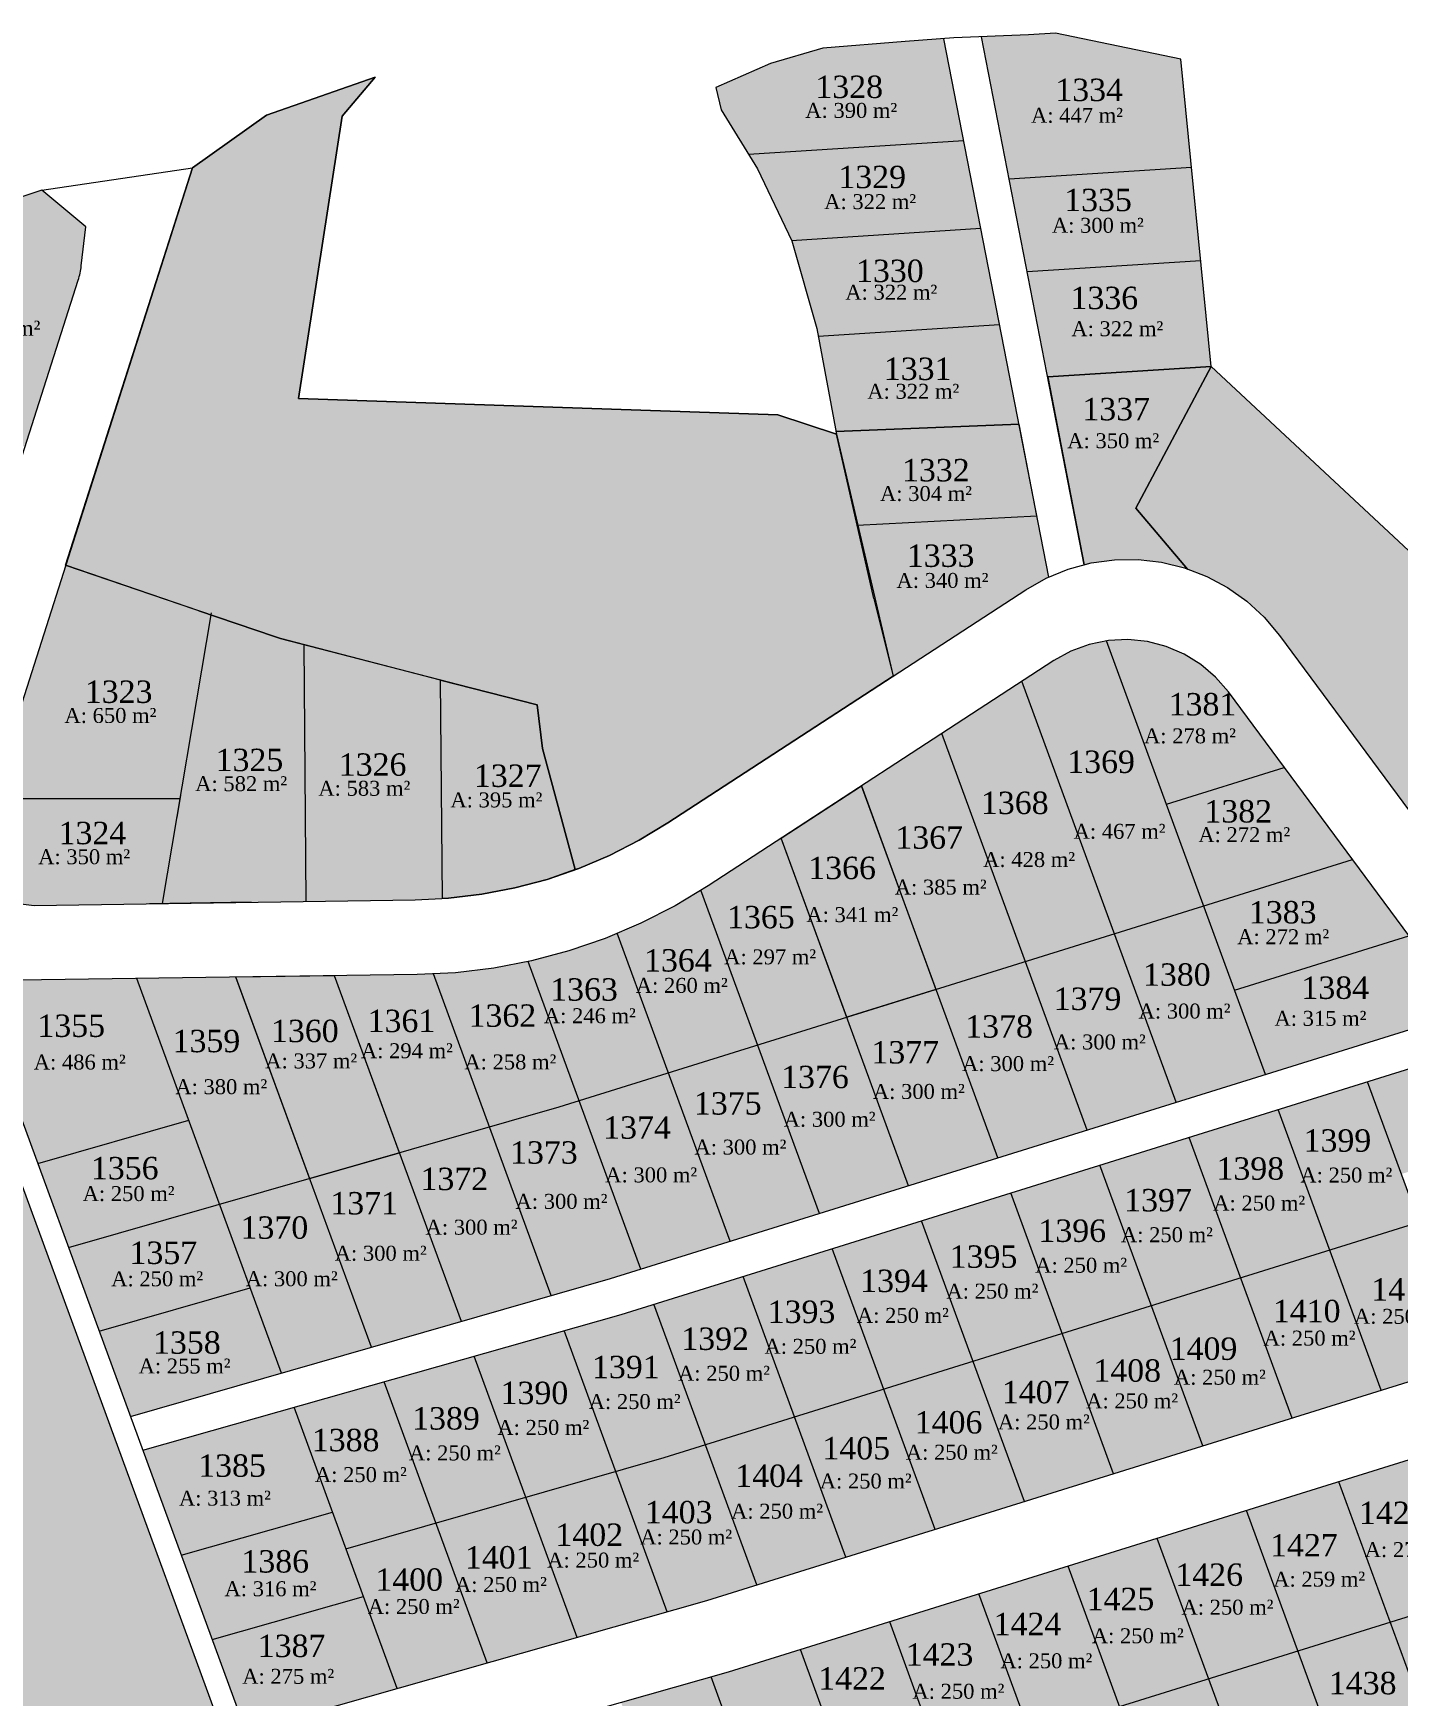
# Model space of a CAD drawing. Header units: metres. Extents: x 499190 to 500072, y 4524566 to 4524917.
# Drawn here: x 499774.8 to 499957.6, y 4524694.8 to 4524917.5 of the extents above; entities that cross this region are included whole.
import ezdxf

# ---------------------------------------------------------------- set-up
doc = ezdxf.new("R2010")
doc.units = ezdxf.units.M
doc.layers.get('0').update_dxf_attribs({"color": 5, "lineweight": 0})
doc.layers.add('PL_PARK', color=97, linetype='Continuous', lineweight=0)
doc.layers.add('YAZI', color=3, linetype='Continuous', lineweight=0)
doc.styles.get("Standard").update_dxf_attribs({"font": 'TimesNewRoman.ttf'})

# ---------------------------------------------------------------- blocks, each defined once
blk = doc.blocks.new('yeni1')
at = {"color": 6, "elevation": 359.8732299804542}
blk.add_lwpolyline([(499756.3402854895, 4524807.645760962), (499780.8502918102, 4524884.413439739), (499780.9216290457, 4524884.646652393), (499780.987257914, 4524884.881535333), (499781.0471393811, 4524885.117948854), (499781.1012378309, 4524885.355752347), (499781.1495210875, 4524885.594804372), (499781.1919604332, 4524885.834962747), (499781.2285306264, 4524886.076084634), (499781.2592099257, 4524886.31802662), (499781.8588599652, 4524891.55823436), (499775.98147336, 4524896.472301266), (499740.6425754159, 4524884.615210311)], dxfattribs=at)

msp = doc.modelspace()

# ---------------------------------------------------------------- hatches: boundary and pattern name
h = msp.add_hatch(color=1)
h.dxf.hatch_style = 1
h.paths.add_polyline_path([(499896.7793475098, 4524916.740565907), (499891.5883697182, 4524916.351072962), (499880.5819969727, 4524915.470954499), (499873.5836235991, 4524913.433062148), (499866.2525616913, 4524910.218320184), (499866.9827736455, 4524907.22857082), (499870.6195455838, 4524901.275383646), (499899.4365599507, 4524903.124697544)])
h = msp.add_hatch(color=1)
h.dxf.hatch_style = 1
h.paths.add_polyline_path([(499928.5291982248, 4524914.018611846), (499911.7601692, 4524917.471794228), (499908.1288229307, 4524917.270040935), (499901.8163098574, 4524916.999912409), (499905.528210829, 4524897.9573391), (499929.9602931865, 4524899.525252725)])
h = msp.add_hatch(color=1)
h.dxf.hatch_style = 1
h.paths.add_polyline_path([(499899.4365599507, 4524903.124697544), (499870.6195455838, 4524901.275383646), (499871.8123319843, 4524899.322860688), (499876.3969144641, 4524889.721663675), (499901.7349039234, 4524891.347713323)])
h = msp.add_hatch(color=5)
h.dxf.hatch_style = 1
h.paths.add_polyline_path([(499929.9602931865, 4524899.525252725), (499905.528210829, 4524897.9573391), (499907.9463308288, 4524885.552043883), (499931.1927230648, 4524887.043866586)])
h = msp.add_hatch(color=12)
h.dxf.hatch_style = 1
h.paths.add_polyline_path([(499780.8502918102, 4524884.413439739), (499780.9216290457, 4524884.646652393), (499780.987257914, 4524884.881535333), (499781.0471393811, 4524885.117948854), (499781.1012378309, 4524885.355752347), (499781.1495210875, 4524885.594804372), (499781.1919604332, 4524885.834962747), (499781.2285306264, 4524886.076084634), (499781.2592099257, 4524886.31802662), (499781.8588599652, 4524891.55823436), (499775.98147336, 4524896.472301266), (499761.2770879575, 4524891.538609348), (499761.6949608563, 4524861.990743184), (499773.7456959526, 4524862.161167524)])
h = msp.add_hatch(color=1)
h.dxf.hatch_style = 1
h.paths.add_polyline_path([(499901.7349039234, 4524891.347713323), (499876.4099221518, 4524889.722498436), (499879.7558025109, 4524877.918038685), (499879.9413512319, 4524876.922383919), (499904.2456998597, 4524878.482100311)])
h = msp.add_hatch(color=1)
h.dxf.hatch_style = 1
h.paths.add_polyline_path([(499931.1927230648, 4524887.043866586), (499907.9463308288, 4524885.552043883), (499910.6953580993, 4524871.449147893), (499932.5938046261, 4524872.854467021)])
h = msp.add_hatch(color=1)
h.dxf.hatch_style = 1
h.paths.add_polyline_path([(499904.2456998597, 4524878.482100311), (499879.9413512319, 4524876.922383919), (499882.3254436422, 4524864.129339823), (499906.8535932326, 4524865.118948638)])
h = msp.add_hatch(color=5)
h.dxf.hatch_style = 1
h.paths.add_polyline_path([(499932.5938046264, 4524872.854467021), (499910.6953580993, 4524871.449147893), (499915.6007346131, 4524846.283877432), (499916.5017787926, 4524846.526200697), (499919.6408762487, 4524846.958277805), (499922.8093840712, 4524846.992652862), (499925.9571167525, 4524846.628781411), (499929.0342178391, 4524845.872426754), (499929.4408618996, 4524845.716125702), (499922.4983872076, 4524853.848742236)])
h = msp.add_hatch(color=30)
h.dxf.hatch_style = 1
h.paths.add_polyline_path([(499906.8535932326, 4524865.118948638), (499882.3254436422, 4524864.129339823), (499882.3900175825, 4524863.782835945), (499885.170998582, 4524851.607217849), (499909.2466535571, 4524852.856626716)])
h = msp.add_hatch(color=1)
h.dxf.hatch_style = 1
h.paths.add_polyline_path([(499910.5094403767, 4524844.502505491), (499910.8498070177, 4524844.641880259), (499909.2466535572, 4524852.856626716), (499885.170998582, 4524851.607217849), (499890.019843518, 4524831.387732276), (499907.7511111427, 4524842.942940391), (499909.1302757597, 4524843.72272294)])
h = msp.add_hatch(color=1)
h.dxf.hatch_style = 1
h.paths.add_polyline_path([(499798.6455330888, 4524839.564738824), (499796.9859317662, 4524840.130948609), (499779.1519308059, 4524846.215413416), (499769.1631909746, 4524814.929727056), (499794.5031413908, 4524814.929727056), (499794.5837850574, 4524815.409318998)])
h = msp.add_hatch(color=30)
h.dxf.hatch_style = 1
h.paths.add_polyline_path([(499811.0574309704, 4524835.588402536), (499807.9334305568, 4524836.395966692), (499807.1396520141, 4524836.66678184), (499798.6455330888, 4524839.564738824), (499795.4316122381, 4524820.391433764), (499795.4216104331, 4524820.391908645), (499792.1470069741, 4524800.917677179), (499811.3667800085, 4524801.189487746)])
h = msp.add_hatch(color=30)
h.dxf.hatch_style = 1
h.paths.add_polyline_path([(499829.3881423837, 4524830.849854669), (499817.3596944202, 4524833.959247161), (499811.0574309704, 4524835.588402536), (499811.3667800085, 4524801.189487746), (499825.9733418566, 4524801.396057191), (499829.6513862199, 4524801.57773427)])
h = msp.add_hatch(color=5)
h.dxf.hatch_style = 1
h.paths.add_polyline_path([(499918.5727516668, 4524836.089201255), (499916.2724997349, 4524835.623510806), (499913.8180943601, 4524834.725148668), (499911.526909519, 4524833.467519035), (499907.2436682173, 4524830.676193243), (499919.6406040319, 4524796.860943805), (499931.5886420561, 4524800.585623053)])
h = msp.add_hatch(color=1)
h.dxf.hatch_style = 1
h.paths.add_polyline_path([(499934.8935516328, 4524829.262439258), (499933.1845640316, 4524831.239943153), (499931.19734459, 4524832.937623679), (499928.9771913284, 4524834.31678276), (499926.5747119178, 4524835.345982913), (499924.0446700945, 4524836.001763857), (499921.4447373384, 4524836.269177279), (499918.8341782705, 4524836.142127576), (499918.5727516668, 4524836.089201255), (499926.5916085311, 4524814.216082839), (499942.3853329582, 4524819.139615682)])
h = msp.add_hatch(color=1)
h.dxf.hatch_style = 1
h.paths.add_polyline_path([(499842.3065502872, 4524827.510404669), (499829.3881423837, 4524830.849854669), (499829.6513862199, 4524801.57773427), (499830.4510633451, 4524801.617234339), (499834.9021206661, 4524802.152956081), (499839.3044457238, 4524803.000566337), (499843.6362120337, 4524804.155862704), (499847.4234247535, 4524805.457580482), (499843.0448840052, 4524821.660039768)])
h = msp.add_hatch(color=1)
h.dxf.hatch_style = 1
h.paths.add_polyline_path([(499907.2436682173, 4524830.676193243), (499896.4975263265, 4524823.67308954), (499907.6925660077, 4524793.136264558), (499919.6406040319, 4524796.860943805)])
h = msp.add_hatch(color=1)
h.dxf.hatch_style = 1
h.paths.add_polyline_path([(499896.4975263265, 4524823.67308954), (499885.7513844357, 4524816.669985837), (499895.7445279835, 4524789.41158531), (499907.6925660077, 4524793.136264558)])
h = msp.add_hatch(color=1)
h.dxf.hatch_style = 1
h.paths.add_polyline_path([(499942.3853329582, 4524819.139615682), (499926.5916085311, 4524814.216082839), (499931.5886420561, 4524800.585623053), (499951.5187489194, 4524806.79863102)])
h = msp.add_hatch(color=1)
h.dxf.hatch_style = 1
h.paths.add_polyline_path([(499885.7513844357, 4524816.669985837), (499875.0052425449, 4524809.666882134), (499883.7964899593, 4524785.686906064), (499895.7445279835, 4524789.41158531)])
h = msp.add_hatch(color=1)
h.dxf.hatch_style = 1
h.paths.add_polyline_path([(499769.1631909746, 4524814.929727056), (499767.7176359366, 4524810.40211073), (499767.3837114433, 4524808.672075848), (499767.4648680869, 4524806.9119793), (499767.9565782816, 4524805.220013771), (499768.8314103811, 4524803.690571043), (499770.0405590429, 4524802.408976031), (499771.5165679921, 4524801.446726664), (499773.1770932879, 4524800.857505141), (499774.9294971483, 4524800.674183091), (499792.1470069741, 4524800.917677179), (499794.5031413908, 4524814.929727056)])
h = msp.add_hatch(color=2)
h.dxf.hatch_style = 1
h.paths.add_polyline_path([(499875.0052425449, 4524809.666882134), (499865.1984912448, 4524803.275965557), (499864.2452614019, 4524802.701527902), (499871.8484519351, 4524781.962226816), (499883.7964899593, 4524785.686906064)])
h = msp.add_hatch(color=1)
h.dxf.hatch_style = 1
h.paths.add_polyline_path([(499959.0774379908, 4524796.585402334), (499951.5187489194, 4524806.79863102), (499931.5886420561, 4524800.585623053), (499935.7241180768, 4524789.30524254)])
h = msp.add_hatch(color=1)
h.dxf.hatch_style = 1
h.paths.add_polyline_path([(499864.2452614019, 4524802.701527902), (499860.7796720411, 4524800.613086124), (499856.1844227443, 4524798.267755885), (499853.0457051115, 4524796.935207324), (499859.9004139109, 4524778.237547569), (499871.8484519351, 4524781.962226816)])
h = msp.add_hatch(color=1)
h.dxf.hatch_style = 1
h.paths.add_polyline_path([(499931.5886420561, 4524800.585623053), (499919.6406040319, 4524796.860943805), (499927.9115560731, 4524774.30018278), (499939.8595940973, 4524778.024862028)])
h = msp.add_hatch(color=30)
h.dxf.hatch_style = 1
h.paths.add_polyline_path([(499853.0457051115, 4524796.935207324), (499851.435526346, 4524796.251602856), (499846.5565276121, 4524794.574623016), (499841.5716163484, 4524793.245130735), (499841.1170661602, 4524793.157613026), (499847.9523758867, 4524774.512868322), (499859.9004139109, 4524778.237547569)])
h = msp.add_hatch(color=1)
h.dxf.hatch_style = 1
h.paths.add_polyline_path([(499919.6406040319, 4524796.860943805), (499907.6925660077, 4524793.136264558), (499915.963518049, 4524770.575503533), (499927.9115560731, 4524774.30018278)])
h = msp.add_hatch(color=30)
h.dxf.hatch_style = 1
h.paths.add_polyline_path([(499966.6361270616, 4524786.372173649), (499959.0774379908, 4524796.585402334), (499935.7241180768, 4524789.30524254), (499939.8595940973, 4524778.024862028)])
h = msp.add_hatch(color=1)
h.dxf.hatch_style = 1
h.paths.add_polyline_path([(499841.1170661602, 4524793.157613026), (499836.5055074691, 4524792.269717563), (499831.3833184618, 4524791.653219545), (499828.4089162176, 4524791.506298883), (499835.9274912192, 4524770.997804455), (499845.2711982604, 4524773.677038485), (499847.9523758867, 4524774.512868322)])
h = msp.add_hatch(color=1)
h.dxf.hatch_style = 1
h.paths.add_polyline_path([(499907.6925660077, 4524793.136264558), (499895.7445279835, 4524789.41158531), (499904.0154800247, 4524766.850824285), (499915.963518049, 4524770.575503533)])
h = msp.add_hatch(color=30)
h.dxf.hatch_style = 1
h.paths.add_polyline_path([(499788.7023316009, 4524790.867961804), (499766.4509590461, 4524790.55327764), (499769.7839573858, 4524781.461823758), (499775.4229871445, 4524766.080184236), (499795.6621465289, 4524771.883602981)])
h = msp.add_hatch(color=1)
h.dxf.hatch_style = 1
h.paths.add_polyline_path([(499801.9471962171, 4524791.055273808), (499788.7023316009, 4524790.867961804), (499799.7861351754, 4524760.634556697), (499811.8332538566, 4524764.088972616)])
h = msp.add_hatch(color=1)
h.dxf.hatch_style = 1
h.paths.add_polyline_path([(499815.1920608332, 4524791.242585811), (499801.9471962171, 4524791.055273808), (499811.8332538566, 4524764.088972616), (499823.8803725379, 4524767.543388535)])
h = msp.add_hatch(color=1)
h.dxf.hatch_style = 1
h.paths.add_polyline_path([(499828.4089162176, 4524791.506298883), (499826.2304448562, 4524791.398693244), (499815.1920608332, 4524791.242585811), (499823.8803725379, 4524767.543388535), (499835.9274912192, 4524770.997804455)])
h = msp.add_hatch(color=1)
h.dxf.hatch_style = 1
h.paths.add_polyline_path([(499895.7445279835, 4524789.41158531), (499883.7964899593, 4524785.686906064), (499892.0674420006, 4524763.126145039), (499904.0154800247, 4524766.850824285)])
h = msp.add_hatch(color=1)
h.dxf.hatch_style = 1
h.paths.add_polyline_path([(499883.7964899593, 4524785.686906064), (499871.8484519351, 4524781.962226816), (499880.1194039764, 4524759.401465791), (499892.0674420006, 4524763.126145039)])
h = msp.add_hatch(color=5)
h.dxf.hatch_style = 1
h.paths.add_polyline_path([(499871.8484519351, 4524781.962226816), (499859.9004139109, 4524778.237547569), (499868.1713659522, 4524755.676786544), (499880.1194039764, 4524759.401465791)])
h = msp.add_hatch(color=1)
h.dxf.hatch_style = 1
h.paths.add_polyline_path([(499969.7855808415, 4524782.116661697), (499953.5307471302, 4524777.049382729), (499958.0625396032, 4524764.687965749), (499978.0686442822, 4524770.924665262)])
h = msp.add_hatch(color=5)
h.dxf.hatch_style = 1
h.paths.add_polyline_path([(499859.9004139109, 4524778.237547569), (499847.9523758867, 4524774.512868322), (499856.223327928, 4524751.952107296), (499868.1713659522, 4524755.676786544)])
h = msp.add_hatch(color=1)
h.dxf.hatch_style = 1
h.paths.add_polyline_path([(499953.5307471302, 4524777.049382729), (499941.582709106, 4524773.324703481), (499948.4751691406, 4524754.524069292), (499960.4232071648, 4524758.24874854)])
h = msp.add_hatch(color=5)
h.dxf.hatch_style = 1
h.paths.add_polyline_path([(499847.9523758867, 4524774.512868322), (499845.2711982604, 4524773.677038485), (499835.9274912192, 4524770.997804455), (499844.2099788774, 4524748.405577607), (499852.151081707, 4524750.682625984), (499856.223327928, 4524751.952107296)])
h = msp.add_hatch(color=1)
h.dxf.hatch_style = 1
h.paths.add_polyline_path([(499941.582709106, 4524773.324703481), (499929.6346710817, 4524769.600024234), (499936.5271311163, 4524750.799390045), (499948.4751691406, 4524754.524069292)])
h = msp.add_hatch(color=1)
h.dxf.hatch_style = 1
h.paths.add_polyline_path([(499795.6621465289, 4524771.883602981), (499775.4229871445, 4524766.080184236), (499779.5469757909, 4524754.831137952), (499799.7861351754, 4524760.634556697)])
h = msp.add_hatch(color=5)
h.dxf.hatch_style = 1
h.paths.add_polyline_path([(499835.9274912192, 4524770.997804455), (499823.8803725379, 4524767.543388535), (499832.1628601961, 4524744.951161688), (499844.2099788774, 4524748.405577607)])
h = msp.add_hatch(color=1)
h.dxf.hatch_style = 1
h.paths.add_polyline_path([(499929.6346710817, 4524769.600024234), (499917.6866330575, 4524765.875344986), (499924.5790930921, 4524747.074710798), (499936.5271311163, 4524750.799390045)])
h = msp.add_hatch(color=5)
h.dxf.hatch_style = 1
h.paths.add_polyline_path([(499823.8803725379, 4524767.543388535), (499811.8332538566, 4524764.088972616), (499820.1157415148, 4524741.49674577), (499832.1628601961, 4524744.951161688)])
h = msp.add_hatch(color=5)
h.dxf.hatch_style = 1
h.paths.add_polyline_path([(499811.8332538566, 4524764.088972616), (499799.7861351754, 4524760.634556697), (499808.0686228336, 4524738.042329851), (499820.1157415148, 4524741.49674577)])
h = msp.add_hatch(color=1)
h.dxf.hatch_style = 1
h.paths.add_polyline_path([(499917.6866330575, 4524765.875344986), (499905.7385950334, 4524762.150665739), (499912.6310550679, 4524743.350031551), (499924.5790930921, 4524747.074710798)])
h = msp.add_hatch(color=1)
h.dxf.hatch_style = 1
h.paths.add_polyline_path([(499905.7385950334, 4524762.150665739), (499893.7905570092, 4524758.425986491), (499900.6830170437, 4524739.625352303), (499912.6310550679, 4524743.350031551)])
h = msp.add_hatch(color=1)
h.dxf.hatch_style = 1
h.paths.add_polyline_path([(499799.7861351754, 4524760.634556697), (499779.5469757909, 4524754.831137952), (499783.6537092545, 4524743.629158809), (499803.8928686391, 4524749.432577552)])
h = msp.add_hatch(color=1)
h.dxf.hatch_style = 1
h.paths.add_polyline_path([(499893.7905570092, 4524758.425986491), (499881.842518985, 4524754.701307245), (499888.7349790195, 4524735.900673056), (499900.6830170437, 4524739.625352303)])
h = msp.add_hatch(color=1)
h.dxf.hatch_style = 1
h.paths.add_polyline_path([(499960.4232071648, 4524758.24874854), (499948.4751691406, 4524754.524069292), (499955.3676291749, 4524735.723435105), (499967.3156671991, 4524739.448114352)])
h = msp.add_hatch(color=1)
h.dxf.hatch_style = 1
h.paths.add_polyline_path([(499881.842518985, 4524754.701307245), (499869.8944809607, 4524750.976627997), (499876.7869409953, 4524732.175993809), (499888.7349790195, 4524735.900673056)])
h = msp.add_hatch(color=1)
h.dxf.hatch_style = 1
h.paths.add_polyline_path([(499948.4751691406, 4524754.524069292), (499936.5271311163, 4524750.799390045), (499943.4195911507, 4524731.998755857), (499955.3676291749, 4524735.723435105)])
h = msp.add_hatch(color=1)
h.dxf.hatch_style = 1
h.paths.add_polyline_path([(499869.8944809607, 4524750.976627997), (499857.9464429365, 4524747.25194875), (499864.838902971, 4524728.451314561), (499876.7869409953, 4524732.175993809)])
h = msp.add_hatch(color=1)
h.dxf.hatch_style = 1
h.paths.add_polyline_path([(499936.5271311163, 4524750.799390045), (499924.5790930921, 4524747.074710798), (499931.4715531265, 4524728.274076611), (499943.4195911507, 4524731.998755857)])
h = msp.add_hatch(color=1)
h.dxf.hatch_style = 1
h.paths.add_polyline_path([(499803.8928686391, 4524749.432577552), (499783.6537092545, 4524743.629158809), (499787.8294634491, 4524732.238911106), (499808.0686228336, 4524738.042329851)])
h = msp.add_hatch(color=1)
h.dxf.hatch_style = 1
h.paths.add_polyline_path([(499857.9464429365, 4524747.25194875), (499853.5843907583, 4524745.89212338), (499845.928432513, 4524743.718133936), (499852.8375701881, 4524724.872007976), (499859.3176269638, 4524726.730112961), (499864.838902971, 4524728.451314561)])
h = msp.add_hatch(color=1)
h.dxf.hatch_style = 1
h.paths.add_polyline_path([(499924.5790930921, 4524747.074710798), (499912.6310550679, 4524743.350031551), (499919.5235151023, 4524724.549397363), (499931.4715531265, 4524728.274076611)])
h = msp.add_hatch(color=1)
h.dxf.hatch_style = 1
h.paths.add_polyline_path([(499845.928432513, 4524743.718133936), (499833.8701869423, 4524740.294068947), (499840.7904515069, 4524721.417592057), (499852.8375701881, 4524724.872007976)])
h = msp.add_hatch(color=1)
h.dxf.hatch_style = 1
h.paths.add_polyline_path([(499912.6310550679, 4524743.350031551), (499900.6830170437, 4524739.625352303), (499907.5754770781, 4524720.824718116), (499919.5235151023, 4524724.549397363)])
h = msp.add_hatch(color=1)
h.dxf.hatch_style = 1
h.paths.add_polyline_path([(499833.8701869423, 4524740.294068947), (499821.8119413716, 4524736.870003959), (499828.7433328255, 4524717.963176138), (499840.7904515069, 4524721.417592057)])
h = msp.add_hatch(color=1)
h.dxf.hatch_style = 1
h.paths.add_polyline_path([(499900.6830170437, 4524739.625352303), (499888.7349790195, 4524735.900673056), (499895.627439054, 4524717.100038868), (499907.5754770781, 4524720.824718116)])
h = msp.add_hatch(color=1)
h.dxf.hatch_style = 1
h.paths.add_polyline_path([(499821.8119413716, 4524736.870003959), (499809.753695801, 4524733.445938971), (499816.6962141443, 4524714.508760219), (499828.7433328255, 4524717.963176138)])
h = msp.add_hatch(color=1)
h.dxf.hatch_style = 1
h.paths.add_polyline_path([(499888.7349790195, 4524735.900673056), (499876.7869409953, 4524732.175993809), (499883.6794010297, 4524713.375359621), (499895.627439054, 4524717.100038868)])
h = msp.add_hatch(color=1)
h.dxf.hatch_style = 1
h.paths.add_polyline_path([(499809.753695801, 4524733.445938971), (499789.4958432424, 4524727.69350979), (499794.6388531813, 4524713.664868637), (499814.8965637237, 4524719.417685197)])
h = msp.add_hatch(color=1)
h.dxf.hatch_style = 1
h.paths.add_polyline_path([(499876.7869409953, 4524732.175993809), (499864.838902971, 4524728.451314561), (499871.7313630056, 4524709.650680373), (499883.6794010297, 4524713.375359621)])
h = msp.add_hatch(color=1)
h.dxf.hatch_style = 1
h.paths.add_polyline_path([(499864.838902971, 4524728.451314561), (499859.3176269638, 4524726.730112961), (499852.8375701881, 4524724.872007976), (499859.7347749872, 4524706.058431445), (499865.0508631694, 4524707.568102543), (499871.7313630056, 4524709.650680373)])
h = msp.add_hatch(color=1)
h.dxf.hatch_style = 1
h.paths.add_polyline_path([(499962.8453883635, 4524727.579906197), (499949.7025465369, 4524723.482759026), (499956.5950065714, 4524704.682124837), (499969.737848398, 4524708.77927201)])
h = msp.add_hatch(color=1)
h.dxf.hatch_style = 1
h.paths.add_polyline_path([(499852.8375701881, 4524724.872007976), (499840.7904515069, 4524721.417592057), (499847.6766139501, 4524702.634135873), (499859.7347749872, 4524706.058431445)])
h = msp.add_hatch(color=1)
h.dxf.hatch_style = 1
h.paths.add_polyline_path([(499949.7025465369, 4524723.482759026), (499937.3248996493, 4524719.624153587), (499944.2173596838, 4524700.823519399), (499956.5950065714, 4524704.682124837)])
h = msp.add_hatch(color=1)
h.dxf.hatch_style = 1
h.paths.add_polyline_path([(499840.7904515069, 4524721.417592057), (499828.7433328255, 4524717.963176138), (499835.6184529131, 4524699.209840301), (499847.6766139501, 4524702.634135873)])
h = msp.add_hatch(color=1)
h.dxf.hatch_style = 1
h.paths.add_polyline_path([(499937.3248996493, 4524719.624153587), (499925.3768616251, 4524715.89947434), (499932.2693216596, 4524697.098840152), (499944.2173596838, 4524700.823519399)])
h = msp.add_hatch(color=1)
h.dxf.hatch_style = 1
h.paths.add_polyline_path([(499814.8965637237, 4524719.417685197), (499794.6388531813, 4524713.664868637), (499798.7808746088, 4524702.366634151), (499819.0385851511, 4524708.119450711)])
h = msp.add_hatch(color=1)
h.dxf.hatch_style = 1
h.paths.add_polyline_path([(499828.7433328255, 4524717.963176138), (499816.6962141443, 4524714.508760219), (499823.560291876, 4524695.78554473), (499835.6184529131, 4524699.209840301)])
h = msp.add_hatch(color=1)
h.dxf.hatch_style = 1
h.paths.add_polyline_path([(499925.3768616251, 4524715.89947434), (499913.4288236009, 4524712.174795093), (499920.3212836355, 4524693.374160904), (499932.2693216596, 4524697.098840152)])
h = msp.add_hatch(color=1)
h.dxf.hatch_style = 1
h.paths.add_polyline_path([(499913.4288236009, 4524712.174795093), (499901.4807855767, 4524708.450115846), (499908.3732456112, 4524689.649481657), (499920.3212836355, 4524693.374160904)])
h = msp.add_hatch(color=1)
h.dxf.hatch_style = 1
h.paths.add_polyline_path([(499901.4807855767, 4524708.450115846), (499889.5327475526, 4524704.725436598), (499896.425207587, 4524685.92480241), (499908.3732456112, 4524689.649481657)])
h = msp.add_hatch(color=1)
h.dxf.hatch_style = 1
h.paths.add_polyline_path([(499969.737848398, 4524708.77927201), (499956.5950065714, 4524704.682124837), (499963.4874666058, 4524685.88149065), (499976.6303084324, 4524689.978637822)])
h = msp.add_hatch(color=1)
h.dxf.hatch_style = 1
h.paths.add_polyline_path([(499819.0385851511, 4524708.119450711), (499798.7808746088, 4524702.366634151), (499803.3025813338, 4524690.03272817), (499823.560291876, 4524695.78554473)])
h = msp.add_hatch(color=1)
h.dxf.hatch_style = 1
h.paths.add_polyline_path([(499889.5327475526, 4524704.725436598), (499877.5847095283, 4524701.000757351), (499884.4771695628, 4524682.200123163), (499896.425207587, 4524685.92480241)])
h = msp.add_hatch(color=1)
h.dxf.hatch_style = 1
h.paths.add_polyline_path([(499956.5950065714, 4524704.682124837), (499944.2173596838, 4524700.823519399), (499951.1098197182, 4524682.022885212), (499963.4874666058, 4524685.88149065)])
h = msp.add_hatch(color=1)
h.dxf.hatch_style = 1
h.paths.add_polyline_path([(499877.5847095283, 4524701.000757351), (499867.9052946334, 4524697.983298274), (499865.6157619947, 4524697.333113187), (499872.5191310405, 4524678.502722377), (499873.6141575353, 4524678.813689726), (499884.4771695628, 4524682.200123163)])
h = msp.add_hatch(color=1)
h.dxf.hatch_style = 1
h.paths.add_polyline_path([(499944.2173596838, 4524700.823519399), (499932.2693216596, 4524697.098840152), (499939.1617816941, 4524678.298205964), (499951.1098197182, 4524682.022885212)])
h = msp.add_hatch(color=1)
h.dxf.hatch_style = 1
h.paths.add_polyline_path([(499865.6157619947, 4524697.333113187), (499853.5576009577, 4524693.908817615), (499860.4609700036, 4524675.078426805), (499872.5191310405, 4524678.502722377)])
h = msp.add_hatch(color=1)
h.dxf.hatch_style = 1
h.paths.add_polyline_path([(499932.2693216596, 4524697.098840152), (499920.3212836355, 4524693.374160904), (499927.2137436699, 4524674.573526717), (499939.1617816941, 4524678.298205964)])
at = {"layer": 'PL_PARK'}
for points in [[(499885.2566219018, 4524851.611661281), (499885.170998582, 4524851.607217849), (499882.390017593, 4524863.782835898), (499882.3900175902, 4524863.78283591), (499874.565172646, 4524866.362196319), (499810.3441834753, 4524868.564419362), (499816.1984013447, 4524906.350847921), (499820.601404382, 4524911.58095413), (499806.0552783794, 4524906.506190668), (499796.1511196353, 4524899.458495032), (499779.1519308059, 4524846.215413416), (499796.9859317662, 4524840.130948609), (499807.1396520141, 4524836.66678184), (499807.9334305568, 4524836.395966692), (499817.3596944202, 4524833.959247161), (499829.3881423837, 4524830.849854669), (499842.3065502872, 4524827.510404669), (499843.0448840052, 4524821.660039768), (499847.4234247537, 4524805.457580482), (499847.8759429383, 4524805.613117286), (499852.0026180864, 4524807.365105094), (499855.9957776507, 4524809.403139872), (499859.8356237661, 4524811.717117155), (499890.0198435179, 4524831.387732275)], [(499932.5938046263, 4524872.854467021), (499922.4983872076, 4524853.848742236), (499929.4408618993, 4524845.716125702), (499931.9919496005, 4524844.735568673), (499934.7834649787, 4524843.236213693), (499937.3645495914, 4524841.398109863), (499939.6943220365, 4524839.250370629), (499941.7358814071, 4524836.827013699), (499959.6760213721, 4524812.586467437), (499972.2412377695, 4524835.888599463)], [(499763.2721915388, 4524790.508322759), (499766.9672748943, 4524780.429205852), (499800.4086226848, 4524689.210897233), (499777.2569534948, 4524682.636249735), (499737.8420514752, 4524790.148683715), (499761.7149662843, 4524790.486300111)]]:
    msp.add_hatch(color=256, dxfattribs=at).paths.add_polyline_path(points)

# ---------------------------------------------------------------- linework, layer by layer
at = {"color": 4}
for p, q in [((499910.8498070177, 4524844.641880259, 359.8732299804542), (499896.7793475099, 4524916.740565907, 359.8732299804542)), ((499915.6007346131, 4524846.283877432, 359.8732299804542), (499901.8163098574, 4524916.999912409, 359.8732299804542)), ((499870.619545584, 4524901.275383646, 359.8732299804542), (499899.468833829, 4524903.1267687, 359.8732299804542)), ((499905.5282108291, 4524897.9573391, 359.8732299804542), (499929.9602931865, 4524899.525252725, 359.8732299804542)), ((499876.3969144639, 4524889.721663675, 359.8732299804542), (499901.7349039232, 4524891.347713323, 359.8732299804542)), ((499907.9463308288, 4524885.552043883, 756.6713867187492), (499931.1927230648, 4524887.043866586, 756.6713867187492)), ((499879.9413512319, 4524876.922383919, 359.8732299804542), (499904.2456998595, 4524878.482100311, 359.8732299804542)), ((499905.5997615267, 4524871.122141166, 756.6713867187492), (499905.6810191525, 4524871.127355823, 756.6713867187492)), ((499910.6953580992, 4524871.449147893, 756.6713867187492), (499932.5938046263, 4524872.854467021, 756.6713867187492)), ((499932.5938046264, 4524872.854467021, 756.6713867187492), (499922.4983872076, 4524853.848742236, 757.6172180175636)), ((499882.3224192371, 4524864.129217801, 359.8732299804542), (499906.8535932329, 4524865.118948638, 359.8732299804542)), ((499887.4131596425, 4524841.790647083, 742.8403333352035), (499882.3900175864, 4524863.782835927, 746.6689147971192)), ((499922.4983872078, 4524853.848742236, 757.6172180175636), (499929.4408618997, 4524845.716125702, 756.0508784923968)), ((499885.1709985781, 4524851.607217866, 744.4381668250254), (499909.2466535571, 4524852.856626716, 359.8732299804542)), ((499779.1519308059, 4524846.215413416, 761.5203247070137), (499807.9334305568, 4524836.395966692, 761.6156921386573)), ((499792.1470069741, 4524800.917677179, 359.8732299804542), (499798.6963377066, 4524839.866876442, 359.8732299804542)), ((499792.1470069741, 4524800.917677179, 359.8732299804542), (499798.6963377066, 4524839.866876442, 359.8732299804542)), ((499796.9859317662, 4524840.130948609, 359.8732299804542), (499807.1396520141, 4524836.66678184, 359.8732299804542)), ((499887.4611741052, 4524841.590227629, 742.8054758269427), (499890.019843518, 4524831.387732276, 741.0327258686157)), ((499807.9334305568, 4524836.395966692, 761.6156921386573), (499842.3065502872, 4524827.510404669, 752.0028381347511)), ((499939.8595940974, 4524778.024862028, 359.8732299804542), (499918.5727516669, 4524836.089201255, 359.8732299804542)), ((499829.6513862199, 4524801.57773427, 359.5218641186717), (499829.3881423837, 4524830.849854669, 677.891003183473)), ((499927.9115560732, 4524774.30018278, 359.8732299804542), (499907.2436682173, 4524830.676193243, 359.8732299804542)), ((499842.3065502872, 4524827.510404669, 752.0028381347511), (499843.0448840052, 4524821.660039768, 751.3228454589698)), ((499843.0448840052, 4524821.660039768, 751.3228454589698), (499847.4234247535, 4524805.457580482, 756.3348656317703)), ((499904.0154800249, 4524766.850824285, 359.8732299804542), (499885.7513844356, 4524816.669985837, 359.8732299804542)), ((499892.0674420007, 4524763.126145038, 359.8732299804542), (499875.0052425449, 4524809.666882134, 359.8732299804542)), ((499880.1194039762, 4524759.401465791, 359.8732299804542), (499864.2452614019, 4524802.701527902, 359.8732299804542)), ((499804.0208035673, 4524801.085599213, 359.8732299804542), (499790.3880142145, 4524800.892801088, 359.8732299804542)), ((499868.1713659521, 4524755.676786544, 359.8732299804542), (499853.0457051115, 4524796.935207324, 359.8732299804542)), ((499856.2233279279, 4524751.952107296, 359.8732299804542), (499841.1170661602, 4524793.157613026, 359.8732299804542)), ((499808.0686228335, 4524738.042329851, 359.8732299804542), (499788.702331601, 4524790.867961804, 359.8732299804542)), ((499820.1157415147, 4524741.49674577, 359.8732299804542), (499801.9471962171, 4524791.055273808, 359.8732299804542)), ((499832.1628601963, 4524744.951161688, 359.8732299804542), (499815.1920608331, 4524791.242585811, 359.8732299804542)), ((499844.2099788775, 4524748.405577607, 359.8732299804542), (499828.4089162177, 4524791.506298883, 359.8732299804542)), ((499967.3156671992, 4524739.448114352, 359.8732299804542), (499953.5307471301, 4524777.049382729, 359.8732299804542)), ((499955.367629175, 4524735.723435105, 359.8732299804542), (499941.5827091059, 4524773.324703481, 359.8732299804542)), ((499943.4195911508, 4524731.998755857, 359.8732299804542), (499929.6346710817, 4524769.600024234, 359.8732299804542)), ((499931.4715531264, 4524728.274076611, 359.8732299804542), (499917.6866330576, 4524765.875344986, 359.8732299804542)), ((499919.5235151022, 4524724.549397363, 359.8732299804542), (499905.7385950335, 4524762.150665739, 359.8732299804542)), ((499907.575477078, 4524720.824718116, 359.8732299804542), (499893.7905570093, 4524758.425986491, 359.8732299804542)), ((499895.6274390538, 4524717.100038868, 359.8732299804542), (499881.8425189848, 4524754.701307245, 359.8732299804542)), ((499883.6794010297, 4524713.375359621, 359.8732299804542), (499869.8944809606, 4524750.976627997, 359.8732299804542)), ((499871.7313630055, 4524709.650680373, 359.8732299804542), (499857.9464429364, 4524747.25194875, 359.8732299804542)), ((499859.7347749872, 4524706.058431445, 359.8732299804542), (499845.9284325131, 4524743.718133936, 359.8732299804542)), ((499847.6766139502, 4524702.634135873, 359.8732299804542), (499833.8701869423, 4524740.294068947, 359.8732299804542)), ((499835.6184529131, 4524699.209840301, 359.8732299804542), (499821.8119413716, 4524736.870003959, 359.8732299804542)), ((499823.5602918761, 4524695.78554473, 359.8732299804542), (499809.753695801, 4524733.445938971, 359.8732299804542)), ((499963.4874666058, 4524685.88149065, 359.8732299804542), (499949.702546537, 4524723.482759025, 359.8732299804542)), ((499951.1098197183, 4524682.022885212, 359.8732299804542), (499937.3248996495, 4524719.624153587, 359.8732299804542)), ((499794.6388531812, 4524713.664868637, 359.8732299804542), (499814.8965637237, 4524719.417685197, 359.8732299804542)), ((499939.1617816942, 4524678.298205964, 359.8732299804542), (499925.376861625, 4524715.89947434, 359.8732299804542)), ((499927.21374367, 4524674.573526717, 359.8732299804542), (499913.4288236008, 4524712.174795093, 359.8732299804542)), ((499915.2657056458, 4524670.848847469, 359.8732299804542), (499901.4807855766, 4524708.450115846, 359.8732299804542)), ((499798.7808746087, 4524702.366634151, 359.8732299804542), (499819.0385851511, 4524708.119450711, 359.8732299804542)), ((499903.3176676216, 4524667.124168222, 359.8732299804542), (499889.5327475525, 4524704.725436598, 359.8732299804542)), ((499891.3696295975, 4524663.399488974, 359.8732299804542), (499877.5847095283, 4524701.000757351, 359.8732299804542)), ((499879.421591573, 4524659.674809728, 359.8732299804542), (499865.6157619948, 4524697.333113187, 359.8732299804542))]:
    msp.add_line(p, q, dxfattribs=at)
at = {"color": 9}
for p, q in [((499775.98147336, 4524896.472301266, 359.8732299804542), (499796.1511196353, 4524899.458495032, 359.8732299804542)), ((499811.0511650498, 4524835.590022297, 358.0198736377922), (499811.3405557684, 4524801.189116877, 359.8732299804542)), ((499794.0863171315, 4524812.450852222, 359.8732299804542), (499794.5837850575, 4524815.409318998, 359.8732299804542)), ((499794.0863171315, 4524812.450852222, 359.8732299804542), (499794.5837850574, 4524815.409318998, 359.8732299804542)), ((499875.0141819578, 4524809.677935343), (499885.7478608534, 4524816.668186187)), ((499885.7478608534, 4524816.668186187), (499895.7352794051, 4524789.405669499)), ((499794.5031413908, 4524814.929727056, 359.8732299804542), (499769.1631909746, 4524814.929727056, 359.8732299804542)), ((499883.785810539, 4524785.69104211), (499875.0141819578, 4524809.677935343)), ((499815.1893570573, 4524791.240158556), (499801.9532901362, 4524791.051291849)), ((499801.9588191427, 4524791.030792885), (499811.8285732514, 4524764.096738374)), ((499823.8769289679, 4524767.544440247), (499815.1893570573, 4524791.240158556)), ((499763.2721915388, 4524790.508322759, 359.8732299804542), (499800.4086226848, 4524689.210897233, 359.8732299804542)), ((499895.7352794051, 4524789.405669499), (499883.785810539, 4524785.69104211)), ((499811.8285732514, 4524764.096738374), (499823.8796868994, 4524767.544210816))]:
    msp.add_line(p, q, dxfattribs=at)
at = {"color": 1}
msp.add_line((499915.9635180491, 4524770.575503533, 359.8732299804542), (499896.4975263266, 4524823.67308954, 359.8732299804542), dxfattribs=at)
at = {"color": 6, "elevation": 359.8732299804542}
for points in [[(499972.2412377695, 4524835.888599463), (499932.5938046261, 4524872.854467021), (499928.5291982248, 4524914.018611846), (499911.7601692, 4524917.471794228), (499908.1288229307, 4524917.270040935), (499898.1379663862, 4524916.842506715), (499891.5883697182, 4524916.351072962), (499880.5819969727, 4524915.470954499), (499873.5836235991, 4524913.433062148), (499866.2525616913, 4524910.218320184), (499866.9827736455, 4524907.22857082), (499871.8123319843, 4524899.322860688), (499876.4295033303, 4524889.653414903), (499879.7558025109, 4524877.918038685), (499882.3900175887, 4524863.782835911), (499874.565172646, 4524866.362196319), (499810.3441834753, 4524868.564419362), (499816.1984013447, 4524906.350847921), (499820.601404382, 4524911.58095413), (499806.0552783794, 4524906.506190668), (499796.1511196353, 4524899.458495032), (499767.7176359366, 4524810.40211073)], [(499773.1770932879, 4524800.857505141), (499774.9294971483, 4524800.674183091), (499825.9733418566, 4524801.396057191), (499830.4510633451, 4524801.617234339), (499834.9021206661, 4524802.152956081), (499839.3044457238, 4524803.000566337), (499843.6362120337, 4524804.155862704), (499847.8759429383, 4524805.613117286), (499852.0026180864, 4524807.365105094), (499855.9957776507, 4524809.403139872), (499859.8356237661, 4524811.717117155), (499907.7511111427, 4524842.942940391), (499910.5094403767, 4524844.502505491), (499913.4418113843, 4524845.703265142), (499916.5017787926, 4524846.526200697), (499919.6408762487, 4524846.958277805), (499922.8093840712, 4524846.992652862), (499925.9571167525, 4524846.628781411), (499929.0342178391, 4524845.872426754), (499931.9919496005, 4524844.735568673), (499934.7834649787, 4524843.236213693), (499937.3645495914, 4524841.398109863), (499939.6943220365, 4524839.250370629), (499941.7358814071, 4524836.827013699), (499993.8478236134, 4524766.413853696)], [(499982.4467060271, 4524765.009069928), (499934.8935516328, 4524829.262439258), (499933.1845640316, 4524831.239943153), (499931.19734459, 4524832.937623679), (499928.9771913284, 4524834.31678276), (499926.5747119178, 4524835.345982913), (499924.0446700945, 4524836.001763857), (499921.4447373384, 4524836.269177279), (499918.8341782705, 4524836.142127576), (499916.2724997349, 4524835.623510806), (499913.8180943601, 4524834.725148668), (499911.526909519, 4524833.467519035), (499865.1984912448, 4524803.275965557), (499860.7796720411, 4524800.613086124), (499856.1844227443, 4524798.267755885), (499851.435526346, 4524796.251602856), (499846.5565276121, 4524794.574623016), (499841.5716163484, 4524793.245130735), (499836.5055074691, 4524792.269717563), (499831.3833184618, 4524791.653219545), (499826.2304448562, 4524791.398693244), (499766.4509590461, 4524790.55327764)], [(499769.7839573858, 4524781.461823758), (499803.3025813338, 4524690.03272817), (499865.0508631694, 4524707.568102543), (499974.8656504391, 4524741.801744784)]]:
    msp.add_lwpolyline(points, dxfattribs=at)
at = {"color": 9, "elevation": 359.8732299804542}
for points in [[(499882.3900175907, 4524863.782835908), (499890.0198435179, 4524831.387732275), (499859.8356237661, 4524811.717117155), (499855.9957776507, 4524809.403139872), (499852.0026180864, 4524807.365105094), (499847.8759429383, 4524805.613117286), (499847.4234247535, 4524805.457580482), (499843.0448840052, 4524821.660039768), (499842.3065502872, 4524827.510404669), (499829.3881423837, 4524830.849854669), (499817.3596944202, 4524833.959247161), (499807.9334305568, 4524836.395966692), (499807.1396520141, 4524836.66678184), (499796.9859317662, 4524840.130948609), (499779.1519308059, 4524846.215413416), (499796.1511196353, 4524899.458495032), (499806.0552783794, 4524906.506190668), (499820.601404382, 4524911.58095413), (499816.1984013447, 4524906.350847921), (499810.3441834753, 4524868.564419362), (499874.565172646, 4524866.362196319), (499882.3900175825, 4524863.782835945)], [(499882.3254436422, 4524864.129339823), (499882.3900175829, 4524863.782835943), (499885.170998582, 4524851.607217849), (499909.2466535571, 4524852.856626716), (499906.8535932326, 4524865.118948638), (499882.3254436421, 4524864.129339823), (499882.3900175904, 4524863.78283591)], [(499779.5469757909, 4524754.831137952), (499845.2711982604, 4524773.677038485), (499951.5187489192, 4524806.79863102)]]:
    msp.add_lwpolyline(points, dxfattribs=at)
at = {"color": 4}
for points, elevation in [([(499932.5938046264, 4524872.854467021), (499910.6953580993, 4524871.449147893), (499915.6007346131, 4524846.283877432), (499916.5017787926, 4524846.526200697), (499919.6408762487, 4524846.958277805), (499922.8093840712, 4524846.992652862), (499925.9571167525, 4524846.628781411), (499929.0342178391, 4524845.872426754), (499929.4408618996, 4524845.716125702), (499922.4983872076, 4524853.848742236), (499932.5938046264, 4524872.854467021)], 756.6713867187489), ([(499829.6513862199, 4524801.57773427), (499829.3881423837, 4524830.849854669), (499842.3065502872, 4524827.510404669), (499843.0448840052, 4524821.660039768), (499847.4234247535, 4524805.457580482), (499843.6362120337, 4524804.155862704), (499839.3044457238, 4524803.000566337), (499834.9021206661, 4524802.152956081), (499830.4510633451, 4524801.617234339), (499829.6513862199, 4524801.57773427), (499829.3881423837, 4524830.849854669)], 357.439884740874), ([(499926.5916085311, 4524814.216082839), (499942.3853329585, 4524819.139615682)], 359.8732299804542), ([(499935.7241180766, 4524789.30524254), (499959.0774379903, 4524796.585402334)], 359.8732299804542), ([(499789.4958432423, 4524727.69350979), (499853.5843907583, 4524745.89212338), (499969.7855808418, 4524782.116661697)], 359.8732299804542), ([(499775.4229871445, 4524766.080184236), (499795.6621465291, 4524771.883602981)], 359.8732299804542), ([(499816.6962141443, 4524714.508760219), (499859.3176269638, 4524726.730112961), (499960.4232071647, 4524758.24874854)], 359.8732299804542), ([(499783.6606561778, 4524743.631150784), (499803.8928686391, 4524749.432577552)], 359.8732299804542), ([(499836.3446479299, 4524668.229835661), (499873.6141575353, 4524678.813689726), (499969.7378483979, 4524708.77927201)], 359.8732299804542)]:
    msp.add_lwpolyline(points, dxfattribs=dict(at, elevation=elevation))
at = {"color": 2, "elevation": 359.8732299804542}
msp.add_lwpolyline([(499787.8294634491, 4524732.238911106), (499852.151081707, 4524750.682625984), (499966.6361270619, 4524786.372173649)], dxfattribs=at)
at = {"color": 6, "elevation": 359.8732299804542}
msp.add_lwpolyline([(500023.6517813102, 4524636.278782203), (500019.5355758948, 4524654.831887289), (500017.6507114048, 4524671.678546869), (500011.8196558899, 4524690.614641992), (500004.3895107, 4524702.676265174), (500003.3549434047, 4524710.380212826), (500002.1954472286, 4524716.074887645), (500001.0839705082, 4524721.160183388), (499982.585174686, 4524733.733583673), (499867.9052946334, 4524697.983298274), (499806.4343076256, 4524680.52667052), (499819.2166248354, 4524641.119566776), (499828.252714414, 4524637.249460592), (499854.5544336551, 4524569.522748162), (499945.984315888, 4524593.456246994)], close=True, dxfattribs=at)
at = {"color": 4, "extrusion": (-0.01459128008993855, -0.1747242220548924, 0.9845092893277593)}
msp.add_arc((121602.5997897679, 4480385.658933586, -797162.1258424688), 10, 197.383020170067, 198.5806250805082, dxfattribs=at)

# ---------------------------------------------------------------- block references
at = {"color": 9}
msp.add_blockref('yeni1', (0, 0), dxfattribs=at)

# ---------------------------------------------------------------- texts
at = {"layer": 'YAZI', "color": 7}
for s, p in [('1328', (499879.5781281258, 4524908.795833686, 744.8732299804542)), ('1329', (499882.6576753099, 4524896.728379911, 744.8732299804542)), ('1335', (499912.9095800316, 4524893.647675253, 744.8732299804542)), ('1330', (499885.0257639227, 4524884.152356662, 744.8732299804542)), ('1336', (499913.7520365117, 4524880.529692776, 744.8732299804542)), ('1331', (499888.7470460286, 4524871.035429634, 744.8732299804542)), ('1337', (499915.3417163699, 4524865.63694074, 744.8732299804542)), ('1332', (499891.1832853536, 4524857.458854666, 744.8732299804542)), ('1333', (499891.8302374182, 4524846.004508693, 744.8732299804542)), ('1323', (499781.7290853946, 4524827.786020452, 744.8732299804542)), ('1325', (499799.2470108363, 4524818.651126469, 744.8732299804542)), ('1326', (499815.7426718589, 4524818.034069173, 744.8732299804542)), ('1369', (499913.3155134295, 4524818.404911373, 744.8732299804542)), ('1368', (499901.7550378404, 4524812.903844047, 744.8732299804542)), ('1382', (499931.6835013551, 4524811.768275408, 744.8732299804542)), ('1324', (499778.2145407089, 4524808.864025327, 744.8732299804542)), ('1367', (499890.2907665825, 4524808.256245685, 744.8732299804542)), ('1366', (499878.6270473208, 4524804.187681016, 744.8732299804542)), ('1365', (499867.7498571282, 4524797.60247076, 744.8732299804542)), ('1383', (499937.6406612613, 4524798.248258978, 744.8732299804542)), ('1364', (499856.6342679099, 4524791.810650393, 744.8732299804542)), ('1363', (499844.0620043297, 4524787.908972036, 744.8732299804542)), ('1380', (499923.4587349682, 4524789.905426807, 744.8732299804542)), ('1384', (499944.6814104398, 4524788.146568697, 744.8732299804542)), ('1379', (499911.4965476349, 4524786.661898617, 744.8732299804542)), ('1361', (499819.6078019073, 4524783.70393145, 744.8732299804542)), ('1362', (499833.1238065191, 4524784.410042655, 744.8732299804542)), ('1355', (499775.3782125934, 4524783.05418581, 744.8732299804542)), ('1360', (499806.6666768425, 4524782.35499557, 744.8732299804542)), ('1378', (499899.6521519463, 4524782.958011445, 744.8732299804542)), ('1359', (499793.4866834626, 4524781.00630693, 744.8732299804542)), ('1377', (499887.0827041027, 4524779.495923995, 744.8732299804542)), ('1376', (499874.9966243624, 4524776.194541884, 744.8732299804542)), ('1375', (499863.313194945, 4524772.651854526, 744.8732299804542)), ('1374', (499851.1581296599, 4524769.422171719, 744.8732299804542)), ('1373', (499838.6848861475, 4524766.077770025, 744.8732299804542)), ('1399', (499944.973499345, 4524767.683221091, 744.8732299804542)), ('1356', (499782.5449635361, 4524763.981361674, 744.8732299804542)), ('1398', (499933.3052715348, 4524763.929493563, 744.8732299804542)), ('1372', (499826.6903178443, 4524762.540274686, 744.8732299804542)), ('1371', (499814.6140931818, 4524759.281417679, 744.8732299804542)), ('1397', (499920.9426924632, 4524759.692113314, 744.8732299804542)), ('1370', (499802.5890210661, 4524756.022807911, 744.8732299804542)), ('1396', (499909.458165938, 4524755.602231681, 744.8732299804542)), ('1357', (499787.7141562363, 4524752.648135951, 744.8732299804542)), ('1395', (499897.5703105951, 4524752.135344525, 744.8732299804542)), ('1394', (499885.5801993146, 4524748.887319239, 744.8732299804542)), ('1411', (499954.0354641876, 4524747.728828153, 744.8732299804542)), ('1393', (499873.19630599, 4524744.741622999, 744.8732299804542)), ('1410', (499940.8585882816, 4524744.841163482, 744.8732299804542)), ('1392', (499861.6197290644, 4524741.134539804, 744.8732299804542)), ('1358', (499790.8606213474, 4524740.623834536, 744.8732299804542)), ('1409', (499927.0384048392, 4524739.803940289, 1104.746459960908)), ('1391', (499849.6536706206, 4524737.35012347, 744.8732299804542)), ('1408', (499916.8167325092, 4524736.871230802, 744.8732299804542)), ('1390', (499837.4153000578, 4524733.882966387, 744.8732299804542)), ('1407', (499904.5646495197, 4524733.983566131, 744.8732299804542)), ('1389', (499825.5725963649, 4524730.467999349, 744.8732299804542)), ('1406', (499892.8902817846, 4524729.940799239, 744.8732299804542)), ('1388', (499812.1312748718, 4524727.564752677, 744.8732299804542)), ('1405', (499880.5226212435, 4524726.47567434, 744.8732299804542)), ('1385', (499796.9172994718, 4524724.140910916, 1104.746459960908)), ('1404', (499868.8484260121, 4524722.779438114, 744.8732299804542)), ('1403', (499856.7400854659, 4524717.90431103, 744.8732299804542)), ('1428', (499952.3832869533, 4524717.811139334, 1104.746459960908)), ('1402', (499844.7635813114, 4524714.886294767, 744.8732299804542)), ('1401', (499832.6404704454, 4524711.857615801, 1104.746459960908)), ('1400', (499820.6397468364, 4524708.873650955, 744.8732299804542)), ('1426', (499927.7949070009, 4524709.535332918, 1104.746459960908)), ('1425', (499915.9117808192, 4524706.276418155, 1104.746459960908)), ('1424', (499903.4562170326, 4524702.92345192, 1104.746459960908)), ('1387', (499804.8892793363, 4524700.001181551, 744.8732299804542)), ('1423', (499891.6788922952, 4524698.841180466, 1104.746459960908)), ('1422', (499879.9602724251, 4524695.639002304, 1104.746459960908))]:
    msp.add_text(s, height=3, rotation=359.9999553636466, dxfattribs=at).set_placement(p)
at = {"layer": 'YAZI'}
for s, p in [('A: 390 m²', (499878.2262747416, 4524906.138970401, 744.8732299804542)), ('A: 447 m²', (499908.4640857073, 4524905.479675232, 744.8732299804542)), ('A: 322 m²', (499880.7605074114, 4524893.919063265, 744.8732299804542)), ('A: 300 m²', (499911.2563815977, 4524890.749192059, 1141.671386718749)), ('A: 322 m²', (499883.5923783799, 4524881.786694498, 744.8732299804542)), ('A: 545 m²', (499763.455544116, 4524876.979280191, 744.8732299804542)), ('A: 322 m²', (499913.8615583888, 4524876.899959808, 1141.671386718749)), ('A: 322 m²', (499886.5380270808, 4524868.520264609, 744.8732299804542)), ('A: 350 m²', (499913.3183170325, 4524861.901766274, 744.8732299804542)), ('A: 304 m²', (499888.2388244692, 4524854.830834469, 744.8732299804542)), ('A: 340 m²', (499890.4444588371, 4524843.187173206, 744.8732299804542)), ('A: 650 m²', (499778.9937613523, 4524825.104670081, 744.8732299804542)), ('A: 278 m²', (499923.5961132041, 4524822.374398245, 744.8732299804542)), ('A: 582 m²', (499796.5116867939, 4524815.969776098, 744.8732299804542)), ('A: 583 m²', (499813.0073478166, 4524815.352718802, 744.8732299804542)), ('A: 395 m²', (499830.6944269012, 4524813.797223058, 744.8732299804542)), ('A: 467 m²', (499914.1656131801, 4524809.589675782, 744.8732299804542)), ('A: 350 m²', (499775.4792166665, 4524806.182674957, 744.8732299804542)), ('A: 428 m²', (499902.0463541748, 4524805.811620137, 744.8732299804542)), ('A: 385 m²', (499890.2058046548, 4524802.120449337, 744.8732299804542)), ('A: 341 m²', (499878.3727240296, 4524798.431606889, 744.8732299804542)), ('A: 272 m²', (499936.0820519574, 4524795.474259861, 744.8732299804542)), ('A: 297 m²', (499867.36161234, 4524792.777531763, 744.8732299804542)), ('A: 260 m²', (499855.5250014313, 4524788.954240743, 744.8732299804542)), ('A: 246 m²', (499843.2101463191, 4524784.891993451, 744.8732299804542)), ('A: 300 m²', (499922.8730758643, 4524785.516631294, 744.8732299804542)), ('A: 315 m²', (499941.0699297538, 4524784.54313971, 744.8732299804542)), ('A: 294 m²', (499818.7081768881, 4524780.203816781, 744.8732299804542)), ('A: 300 m²', (499911.5182555607, 4524781.379830663, 744.8732299804542)), ('A: 486 m²', (499774.8855914641, 4524778.684974091, 744.8732299804542)), ('A: 337 m²', (499805.8944869846, 4524778.840385076, 744.8732299804542)), ('A: 258 m²', (499832.5637622949, 4524778.703437034, 744.8732299804542)), ('A: 300 m²', (499899.2262876686, 4524778.47332491, 744.8732299804542)), ('A: 380 m²', (499793.8473683034, 4524775.385969156, 744.8732299804542)), ('A: 300 m²', (499887.2782496444, 4524774.748645662, 744.8732299804542)), ('A: 300 m²', (499875.33021162, 4524771.023966416, 744.8732299804542)), ('A: 300 m²', (499863.3821735959, 4524767.299287168, 744.8732299804542)), ('A: 300 m²', (499851.4341355717, 4524763.574607921, 744.8732299804542)), ('A: 250 m²', (499944.5386121695, 4524763.554260969, 744.8732299804542)), ('A: 250 m²', (499781.4330459858, 4524761.072092149, 744.8732299804542)), ('A: 300 m²', (499839.4207865212, 4524760.028078232, 744.8732299804542)), ('A: 250 m²', (499932.8703843593, 4524759.800533442, 744.8732299804542)), ('A: 300 m²', (499827.3736678398, 4524756.573662313, 744.8732299804542)), ('A: 250 m²', (499920.5078052877, 4524755.563153192, 744.8732299804542)), ('A: 300 m²', (499815.2010802217, 4524753.08326917, 744.8732299804542)), ('A: 250 m²', (499909.0232787625, 4524751.47327156, 744.8732299804542)), ('A: 250 m²', (499785.2603430846, 4524749.659119317, 744.8732299804542)), ('A: 300 m²', (499803.2794304773, 4524749.664830475, 744.8732299804542)), ('A: 250 m²', (499897.1354234196, 4524748.006384403, 744.8732299804542)), ('A: 250 m²', (499885.1453121391, 4524744.758359117, 744.8732299804542)), ('A: 250 m²', (499951.7169895962, 4524744.63073975, 744.8732299804542)), ('A: 250 m²', (499872.7614188145, 4524740.612662878, 744.8732299804542)), ('A: 250 m²', (499939.6163239778, 4524741.716469818, 744.8732299804542)), ('A: 255 m²', (499788.931673512, 4524737.978599496, 744.8732299804542)), ('A: 250 m²', (499861.1848418889, 4524737.005579683, 744.8732299804542)), ('A: 250 m²', (499927.6015443303, 4524736.479742968, 744.8732299804542)), ('A: 250 m²', (499849.2187834451, 4524733.221163348, 744.8732299804542)), ('A: 250 m²', (499915.8528219192, 4524733.304812518, 744.8732299804542)), ('A: 250 m²', (499836.9804128823, 4524729.754006266, 744.8732299804542)), ('A: 250 m²', (499904.0270190451, 4524730.488605393, 744.8732299804542)), ('A: 250 m²', (499891.6974391551, 4524726.43031074, 744.8732299804542)), ('A: 250 m²', (499825.1377091894, 4524726.339039228, 744.8732299804542)), ('A: 250 m²', (499812.5463983907, 4524723.435792556, 744.8732299804542)), ('A: 250 m²', (499880.1611311177, 4524722.574104578, 744.8732299804542)), ('A: 313 m²', (499794.3354358794, 4524720.283245443, 744.8732299804542)), ('A: 250 m²', (499868.2885283559, 4524718.536740752, 744.8732299804542)), ('A: 250 m²', (499856.1157950827, 4524715.079228687, 744.8732299804542)), ('A: 275 m²', (499953.1541674643, 4524713.388825909, 744.8732299804542)), ('A: 250 m²', (499843.6673657321, 4524711.98567294, 744.8732299804542)), ('A: 250 m²', (499831.3073907594, 4524708.721153621, 744.8732299804542)), ('A: 259 m²', (499940.9024968727, 4524709.438336322, 744.8732299804542)), ('A: 316 m²', (499800.4361058926, 4524708.152052613, 744.8732299804542)), ('A: 250 m²', (499819.619663011, 4524705.771614914, 744.8732299804542)), ('A: 250 m²', (499928.6169143902, 4524705.68106936, 744.8732299804542)), ('A: 250 m²', (499916.6026704307, 4524701.851037704, 744.8732299804542)), ('A: 250 m²', (499904.3567344526, 4524698.501138495, 744.8732299804542)), ('A: 275 m²', (499802.814087752, 4524696.41614309, 744.8732299804542)), ('A: 250 m²', (499892.5794097152, 4524694.418867041, 744.8732299804542))]:
    msp.add_text(s, height=2, rotation=359.9999553636466, dxfattribs=at).set_placement(p)
at = {"layer": 'YAZI', "color": 3}
msp.add_text('A: 272 m²', height=2, rotation=359.9999553636466, dxfattribs=at).set_placement((499930.867449339, 4524809.136550264, 744.8732299804542))
at = {"layer": 'YAZI', "color": 7, "char_height": 3, "attachment_point": 1, "rotation": 359.99995536364656}
for s, width, insert in [('1334', 101.4949919715873, (499911.7192816454, 4524911.392631026, 359.8732299804542)), ('1381', 26.00536351767369, (499926.8980192149, 4524829.110982762, 359.8732299804542)), ('1327', 26.00536351767369, (499833.8417389289, 4524819.536335271, -401.6470947265595)), ('1427', 26.00536351767369, (499940.4896259966, 4524716.468490598, 719.7464599609084)), ('1386', 26.00536351767369, (499802.7013860255, 4524714.316073748, 359.8732299804542)), ('1438', 26.00536351767369, (499948.3560259553, 4524698.008201147, 719.7464599609084))]:
    msp.add_mtext_dynamic_manual_height_columns(s, width=width, gutter_width=12.5, heights=[0], dxfattribs=dict(at, insert=insert))

doc.saveas('drawing.dxf')
